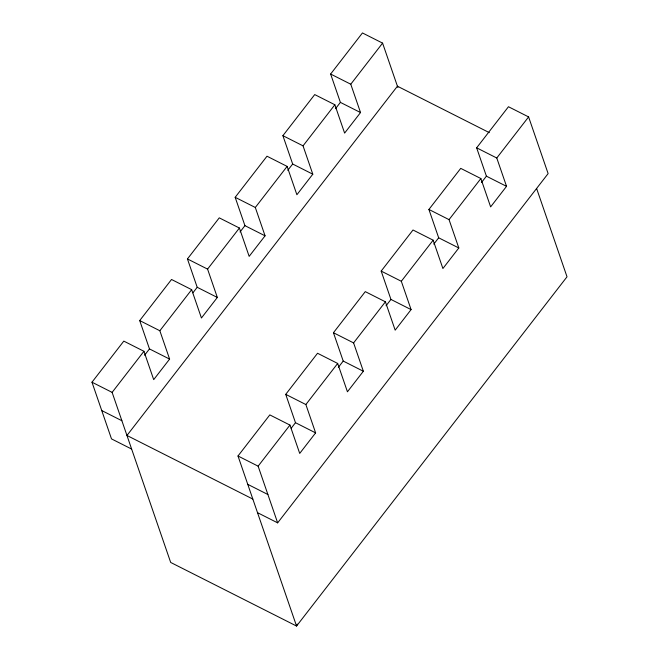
<?xml version="1.0" encoding="UTF-8"?>
<svg xmlns="http://www.w3.org/2000/svg" width="659" height="659" viewBox="0 0 659 659"><rect width="100%" height="100%" fill="white"/><g stroke="black" fill="none" stroke-linecap="round" stroke-linejoin="round"><path stroke-width="0.99" d="M297.234 624.106L296.55 626.05L170.681 562.44L112.121 392.385L91.98 382.204L123.801 341.115L143.942 351.296L153.704 379.642L169.61 359.097L159.849 330.752L139.708 320.571L171.529 279.482L191.67 289.663L201.432 318L217.338 297.456L207.577 269.119L187.444 258.938L219.258 217.849L239.398 228.03L249.16 256.367L265.066 235.823L255.313 207.486L235.172 197.305L266.994 156.216L287.126 166.398L296.888 194.734L312.803 174.19L303.041 145.853L282.9 135.672L314.722 94.583L334.863 104.765L344.616 133.102L360.531 112.557L350.769 84.22L330.629 74.039L362.45 32.95L382.591 43.123L397.879 87.532M112.121 392.385L143.942 351.296M159.849 330.752L191.67 289.663M207.577 269.119L239.398 228.03M255.313 207.486L287.126 166.398M303.041 145.853L334.863 104.765M350.769 84.22L382.591 43.123M144.576 355.234L149.469 348.916L139.708 320.571M192.914 292.81L197.198 287.283L187.444 258.938M240.033 231.968L244.934 225.65L235.172 197.305M287.761 170.335L292.662 164.017L282.9 135.672M335.497 108.702L340.39 102.384L330.629 74.039M536.648 188.589L567.02 276.796L296.55 626.05L237.998 455.987L269.811 414.898L289.952 425.08L299.713 453.425L315.62 432.881L305.867 404.535L285.726 394.354L317.547 353.265L337.68 363.447L347.441 391.792L363.356 371.248L353.595 342.902L333.454 332.721L365.275 291.632L385.416 301.814L395.169 330.159L411.084 309.606L401.323 281.269L381.182 271.088L413.004 229.999L433.144 240.181L442.906 268.518L458.812 247.973L449.051 219.636L428.91 209.455L460.732 168.366L480.872 178.548L490.634 206.885L506.54 186.34L496.779 158.003L476.646 147.822L508.46 106.733L528.6 116.915L548.123 173.597L277.653 522.851L257.512 512.677M277.653 522.851L258.13 466.168L289.952 425.08M305.867 404.535L337.68 363.447M353.595 342.902L385.416 301.814M401.323 281.269L433.144 240.181M449.051 219.636L480.872 178.548M496.779 158.003L528.6 116.915M291.196 428.235L295.479 422.699L285.726 394.354M338.314 367.384L343.215 361.066L333.454 332.721M386.05 305.751L390.944 299.433L381.182 271.088M433.779 244.118L438.672 237.8L428.91 209.455M481.507 182.485L486.4 176.167L476.646 147.822M489.299 132.64L397.426 86.205L126.956 435.467L252.825 499.069M340.39 102.384L360.531 112.557M486.4 176.167L506.54 186.34M292.662 164.017L312.803 174.19M438.672 237.8L458.812 247.973M244.934 225.65L265.066 235.823M390.944 299.433L411.084 309.606M197.198 287.283L217.338 297.456M343.215 361.066L363.356 371.248M149.469 348.916L169.61 359.097M295.479 422.699L315.62 432.881M237.998 455.987L258.13 466.168M101.741 410.549L121.882 420.73M247.751 484.332L267.892 494.514M131.643 449.067L111.503 438.894L91.98 382.204"/></g></svg>
